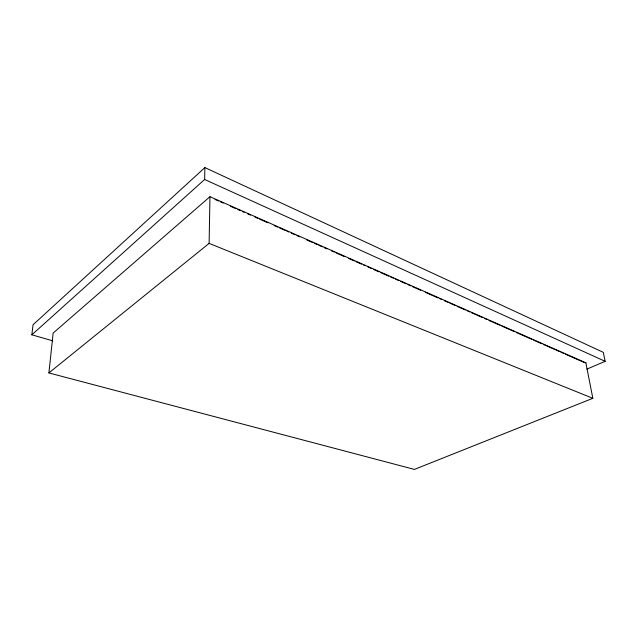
<?xml version="1.0" encoding="UTF-8"?>
<svg xmlns="http://www.w3.org/2000/svg" width="637" height="637" viewBox="0 0 637 637"><rect width="100%" height="100%" fill="white"/><g stroke="black" fill="none" stroke-linecap="round" stroke-linejoin="round"><path stroke-width="0.96" d="M585.873 362.835L592.84 398.3L414.416 469.413L48.89 372.932L209.111 243.382L209.955 196.69L586.024 362.899M52.783 340.843L31.85 334.815L204.636 179.483L204.891 167.587L603.287 352.341L605.15 361.322L586.86 369.126M48.89 372.932L53.158 333.063L209.955 196.69M31.85 334.815L33.052 324.759L204.891 167.587M209.111 243.382L592.84 398.3M215.011 199.453L218.65 201.061M220.474 201.865L223.205 203.068M230.483 206.284L235.945 208.697M237.768 209.501L240.491 210.704M242.315 211.508L244.138 212.312M247.777 213.921L250.508 215.131M255.055 217.137L257.786 218.34M259.609 219.144L267.803 222.759M274.173 225.578L277.812 227.186M279.635 227.99L285.097 230.395M286.913 231.199L288.736 232.003M291.467 233.214L295.106 234.822M296.93 235.626L299.653 236.829M306.938 240.045L312.401 242.458M314.216 243.262L316.947 244.465M318.771 245.269L322.41 246.877M324.233 247.682L326.964 248.884M331.511 250.898L334.242 252.101M336.065 252.905L344.259 256.52M348.805 258.526L354.268 260.939M356.091 261.743L361.545 264.156M363.369 264.96L365.192 265.764M367.923 266.967L371.562 268.575M373.378 269.379L378.84 271.792M380.663 272.596L388.857 276.211M390.672 277.015L393.403 278.226M395.227 279.03L398.866 280.63M400.689 281.435L406.143 283.847M407.967 284.651L410.698 285.862M412.521 286.658L420.707 290.281M425.261 292.287L438.001 297.917M439.825 298.721L441.64 299.525M444.371 300.728L448.018 302.336M449.833 303.14L455.296 305.553M457.119 306.357L465.305 309.972M467.128 310.776L469.859 311.979M471.683 312.783L482.599 317.608M484.423 318.412L487.154 319.615M488.969 320.419L499.894 325.244M501.717 326.048L514.457 331.67M516.281 332.474L531.752 339.306M533.567 340.11L541.761 343.725M543.584 344.529L559.055 351.361M560.879 352.165L563.61 353.376M565.425 354.18L584.543 362.62M204.636 179.483L605.15 361.322"/></g></svg>
